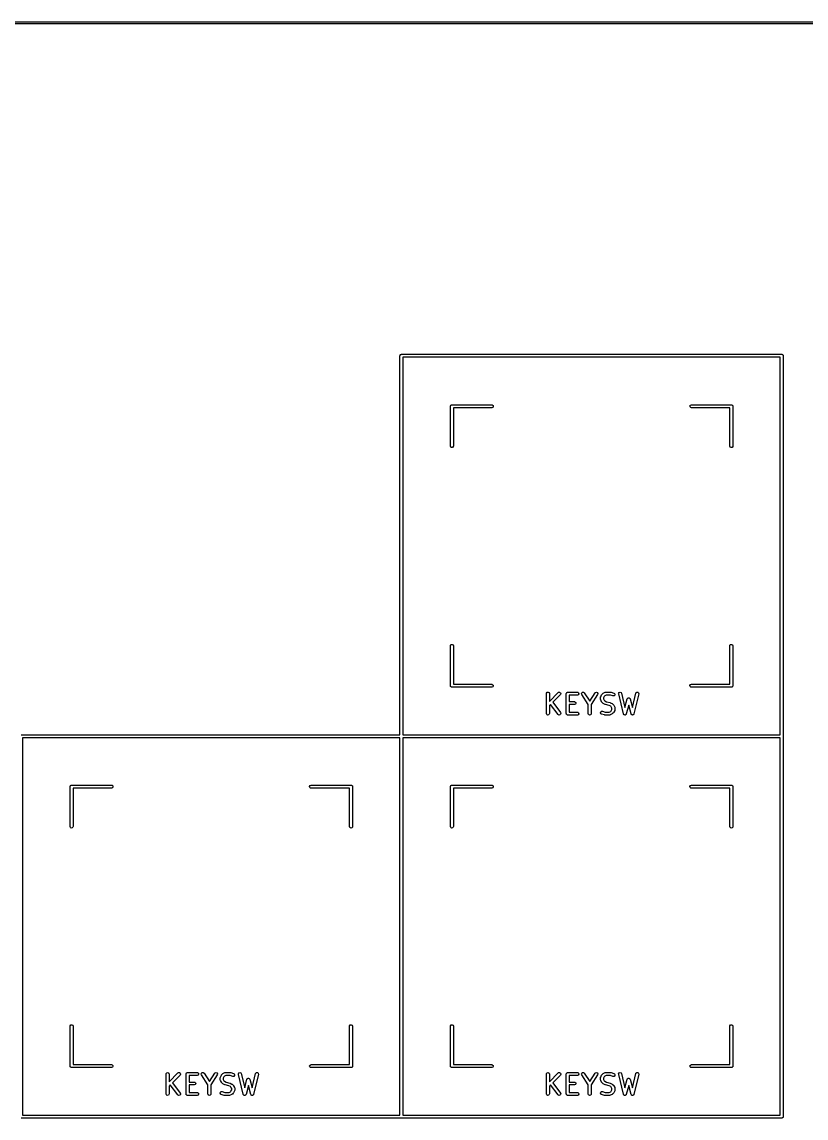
# Model space of a CAD drawing. Extents: x 382 to 810, y -162 to 0.
# Drawn here: x 410.4 to 449.7, y -54.8 to 0.1 of the extents above; entities that cross this region are included whole.
import ezdxf

# ---------------------------------------------------------------- set-up
doc = ezdxf.new("R2010")
doc.units = 0
doc.layers.add('BLACK', color=7, linetype='CONTINUOUS')

msp = doc.modelspace()

# ---------------------------------------------------------------- linework, layer by layer
at = {"layer": 'BLACK', "linetype": 'CONTINUOUS'}
for p, q in [((393.699, 0.1193), (480.02, 0.1193)), ((480.02, 0.0193), (393.699, 0.0193)), ((429.343, -16.5995), (429.345, -16.5898)), ((429.343, -35.5745), (429.343, -16.5995)), ((429.344, -16.5865), (429.346, -16.5836)), ((429.345, -16.5898), (429.344, -16.5865)), ((429.346, -16.5836), (429.347, -16.5738)), ((429.347, -16.5738), (429.36, -16.5589)), ((429.36, -16.5589), (429.37, -16.542)), ((429.37, -16.542), (429.376, -16.5397)), ((429.376, -16.5397), (429.38, -16.5345)), ((429.38, -16.5345), (429.4, -16.5312)), ((429.4, -16.5312), (429.418, -16.5245)), ((429.418, -16.5245), (448.468, -16.5245)), ((429.493, -16.6745), (429.493, -35.5745)), ((448.393, -16.6745), (429.493, -16.6745)), ((448.393, -35.5745), (448.393, -16.6745)), ((448.468, -16.5245), (448.478, -16.5262)), ((448.478, -16.5262), (448.481, -16.5256)), ((448.481, -16.5256), (448.484, -16.5273)), ((448.484, -16.5273), (448.494, -16.529)), ((448.494, -16.529), (448.509, -16.5415)), ((448.509, -16.5415), (448.525, -16.5513)), ((448.525, -16.5513), (448.528, -16.5576)), ((448.528, -16.5576), (448.533, -16.562)), ((448.533, -16.562), (448.536, -16.5812)), ((448.536, -16.5812), (448.543, -16.5995)), ((448.543, -16.5995), (448.543, -35.6495)), ((431.868, -19.1245), (431.87, -19.1148)), ((431.868, -21.1245), (431.868, -19.1245)), ((431.869, -19.1115), (431.871, -19.1086)), ((431.87, -19.1148), (431.869, -19.1115)), ((431.871, -19.1086), (431.872, -19.0988)), ((431.872, -19.0988), (431.885, -19.0839)), ((431.885, -19.0839), (431.895, -19.067)), ((431.895, -19.067), (431.901, -19.0647)), ((431.901, -19.0647), (431.905, -19.0595)), ((431.905, -19.0595), (431.925, -19.0562)), ((431.925, -19.0562), (431.943, -19.0495)), ((431.943, -19.0495), (433.943, -19.0495)), ((433.943, -19.1995), (432.018, -19.1995)), ((432.018, -19.1995), (432.018, -21.1245)), ((433.943, -19.0495), (433.969, -19.054)), ((433.991, -19.182), (433.943, -19.1995)), ((433.969, -19.054), (434.008, -19.087)), ((434.017, -19.1375), (433.991, -19.182)), ((434.008, -19.087), (434.017, -19.1375)), ((443.869, -19.1115), (443.895, -19.067)), ((443.878, -19.162), (443.869, -19.1115)), ((443.917, -19.195), (443.878, -19.162)), ((443.895, -19.067), (443.943, -19.0495)), ((443.943, -19.1995), (443.917, -19.195)), ((443.943, -19.0495), (445.943, -19.0495)), ((445.868, -19.1995), (443.943, -19.1995)), ((445.868, -21.1245), (445.868, -19.1995)), ((445.943, -19.0495), (445.953, -19.0512)), ((445.953, -19.0512), (445.956, -19.0506)), ((445.956, -19.0506), (445.959, -19.0523)), ((445.959, -19.0523), (445.969, -19.054)), ((445.969, -19.054), (445.984, -19.0665)), ((445.984, -19.0665), (446, -19.0763)), ((446, -19.0763), (446.003, -19.0826)), ((446.003, -19.0826), (446.008, -19.087)), ((446.008, -19.087), (446.011, -19.1062)), ((446.011, -19.1062), (446.018, -19.1245)), ((446.018, -19.1245), (446.018, -21.1245)), ((431.886, -21.1727), (431.868, -21.1245)), ((431.93, -21.1984), (431.886, -21.1727)), ((431.98, -21.1895), (431.93, -21.1984)), ((432.013, -21.1502), (431.98, -21.1895)), ((432.018, -21.1245), (432.013, -21.1502)), ((445.886, -21.1727), (445.868, -21.1245)), ((445.93, -21.1984), (445.886, -21.1727)), ((445.98, -21.1895), (445.93, -21.1984)), ((446.013, -21.1502), (445.98, -21.1895)), ((446.018, -21.1245), (446.013, -21.1502)), ((431.868, -31.1245), (431.872, -31.0988)), ((431.868, -33.1245), (431.868, -31.1245)), ((431.872, -31.0988), (431.905, -31.0595)), ((431.905, -31.0595), (431.956, -31.0506)), ((431.956, -31.0506), (432, -31.0763)), ((432, -31.0763), (432.018, -31.1245)), ((432.018, -31.1245), (432.018, -33.0495)), ((445.868, -31.1245), (445.872, -31.0988)), ((445.868, -33.0495), (445.868, -31.1245)), ((445.872, -31.0988), (445.905, -31.0595)), ((445.905, -31.0595), (445.956, -31.0506)), ((445.956, -31.0506), (446, -31.0763)), ((446, -31.0763), (446.018, -31.1245)), ((446.018, -31.1245), (446.018, -33.1245)), ((431.875, -33.1428), (431.868, -33.1245)), ((431.878, -33.162), (431.875, -33.1428)), ((431.883, -33.1663), (431.878, -33.162)), ((431.886, -33.1727), (431.883, -33.1663)), ((431.902, -33.1824), (431.886, -33.1727)), ((431.917, -33.195), (431.902, -33.1824)), ((431.927, -33.1967), (431.917, -33.195)), ((431.93, -33.1984), (431.927, -33.1967)), ((431.933, -33.1978), (431.93, -33.1984)), ((431.943, -33.1995), (431.933, -33.1978)), ((433.943, -33.1995), (431.943, -33.1995)), ((432.018, -33.0495), (433.943, -33.0495)), ((433.943, -33.0495), (433.969, -33.054)), ((433.991, -33.182), (433.943, -33.1995)), ((433.969, -33.054), (434.008, -33.087)), ((434.017, -33.1375), (433.991, -33.182)), ((434.008, -33.087), (434.017, -33.1375)), ((436.682, -33.4912), (436.715, -33.4519)), ((436.715, -33.4519), (436.766, -33.443)), ((436.766, -33.443), (436.81, -33.4686)), ((436.81, -33.4686), (436.827, -33.5168)), ((436.827, -33.9072), (437.271, -33.4638)), ((437.271, -33.4638), (437.292, -33.4488)), ((437.292, -33.4488), (437.343, -33.4444)), ((437.343, -33.4444), (437.385, -33.4738)), ((437.385, -33.4738), (437.399, -33.5234)), ((437.682, -33.4912), (437.695, -33.4762)), ((437.695, -33.4762), (437.704, -33.4594)), ((437.704, -33.4594), (437.711, -33.457)), ((437.711, -33.457), (437.715, -33.4519)), ((437.715, -33.4519), (437.734, -33.4485)), ((437.734, -33.4485), (437.752, -33.4418)), ((437.752, -33.4418), (438.229, -33.4418)), ((438.229, -33.4418), (438.254, -33.4463)), ((438.254, -33.4463), (438.294, -33.4793)), ((438.294, -33.4793), (438.303, -33.5298)), ((438.441, -33.533), (438.448, -33.4822)), ((438.448, -33.4822), (438.486, -33.4475)), ((438.486, -33.4475), (438.537, -33.4453)), ((438.537, -33.4453), (438.578, -33.4766)), ((438.578, -33.4766), (438.848, -33.9009)), ((438.848, -33.9009), (439.118, -33.4766)), ((439.118, -33.4766), (439.135, -33.4573)), ((439.135, -33.4573), (439.184, -33.4419)), ((439.184, -33.4419), (439.232, -33.4615)), ((439.232, -33.4615), (439.255, -33.507)), ((439.528, -33.4974), (439.624, -33.4497)), ((439.624, -33.4497), (439.649, -33.4423)), ((439.649, -33.4423), (439.653, -33.4433)), ((439.653, -33.4433), (439.657, -33.4418)), ((439.657, -33.4418), (439.895, -33.4418)), ((439.895, -33.4418), (439.917, -33.4457)), ((439.917, -33.4457), (439.919, -33.4457)), ((439.919, -33.4457), (440.062, -33.4933)), ((440.297, -33.5082), (440.32, -33.4623)), ((440.32, -33.4623), (440.367, -33.4419)), ((440.367, -33.4419), (440.416, -33.4566)), ((440.416, -33.4566), (440.444, -33.4994)), ((441.156, -33.4994), (441.166, -33.4755)), ((441.166, -33.4755), (441.207, -33.4449)), ((441.207, -33.4449), (441.258, -33.448)), ((441.258, -33.448), (441.296, -33.4832)), ((441.296, -33.4832), (441.302, -33.5342)), ((443.869, -33.1115), (443.895, -33.067)), ((443.878, -33.162), (443.869, -33.1115)), ((443.917, -33.195), (443.878, -33.162)), ((443.895, -33.067), (443.943, -33.0495)), ((443.943, -33.1995), (443.917, -33.195)), ((443.943, -33.0495), (445.868, -33.0495)), ((445.943, -33.1995), (443.943, -33.1995)), ((445.961, -33.1928), (445.943, -33.1995)), ((445.98, -33.1895), (445.961, -33.1928)), ((445.985, -33.1843), (445.98, -33.1895)), ((445.991, -33.182), (445.985, -33.1843)), ((446.001, -33.1651), (445.991, -33.182)), ((446.013, -33.1501), (446.001, -33.1651)), ((446.015, -33.1404), (446.013, -33.1501)), ((446.017, -33.1375), (446.015, -33.1404)), ((446.018, -33.1245), (446.016, -33.1342)), ((446.016, -33.1342), (446.017, -33.1375)), ((436.677, -33.5168), (436.682, -33.4912)), ((436.677, -34.5168), (436.677, -33.5168)), ((436.827, -33.5168), (436.827, -33.9072)), ((437.377, -33.5698), (436.994, -33.9524)), ((436.994, -33.9524), (437.384, -34.4718)), ((437.399, -33.5234), (437.377, -33.5698)), ((437.677, -33.5168), (437.679, -33.5071)), ((437.677, -34.5168), (437.677, -33.5168)), ((437.679, -33.5038), (437.68, -33.5009)), ((437.679, -33.5071), (437.679, -33.5038)), ((437.68, -33.5009), (437.682, -33.4912)), ((438.229, -33.5918), (437.827, -33.5918)), ((437.827, -33.5918), (437.827, -33.918)), ((437.827, -33.918), (438.086, -33.918)), ((438.086, -33.918), (438.111, -33.9225)), ((438.111, -33.9225), (438.151, -33.9555)), ((438.16, -34.006), (438.134, -34.0505)), ((438.151, -33.9555), (438.16, -34.006)), ((438.277, -33.5743), (438.229, -33.5918)), ((438.303, -33.5298), (438.277, -33.5743)), ((438.451, -33.5571), (438.441, -33.533)), ((438.773, -34.0625), (438.451, -33.5571)), ((439.244, -33.5571), (438.923, -34.0625)), ((439.255, -33.507), (439.244, -33.5571)), ((439.392, -33.7073), (439.396, -33.6816)), ((439.392, -33.8025), (439.392, -33.7073)), ((439.393, -33.8067), (439.392, -33.8025)), ((439.392, -33.8111), (439.393, -33.8067)), ((439.4, -33.8361), (439.392, -33.8111)), ((439.396, -33.6816), (439.399, -33.6782)), ((439.399, -33.6782), (439.4, -33.6738)), ((439.4, -33.6738), (439.447, -33.5785)), ((439.447, -33.9313), (439.4, -33.8361)), ((439.447, -33.5785), (439.461, -33.5605)), ((439.449, -33.9324), (439.447, -33.9313)), ((439.461, -33.9508), (439.449, -33.9324)), ((439.461, -33.559), (439.509, -33.5114)), ((439.461, -33.5605), (439.461, -33.559)), ((439.509, -33.9984), (439.461, -33.9508)), ((439.509, -33.5114), (439.527, -33.4985)), ((439.51, -33.9991), (439.509, -33.9984)), ((439.528, -34.0125), (439.51, -33.9991)), ((439.527, -33.4985), (439.528, -33.4974)), ((439.624, -34.0601), (439.528, -34.0125)), ((439.576, -33.6565), (439.542, -33.725)), ((439.542, -33.725), (439.542, -33.7848)), ((439.542, -33.7848), (439.576, -33.8533)), ((439.606, -33.6261), (439.576, -33.6565)), ((439.576, -33.8533), (439.606, -33.8837)), ((439.675, -33.5918), (439.606, -33.6261)), ((439.606, -33.8837), (439.683, -33.9222)), ((439.883, -33.5918), (439.675, -33.5918)), ((439.683, -33.9222), (439.866, -33.9679)), ((439.866, -33.9679), (439.878, -33.9731)), ((439.878, -33.9731), (439.881, -33.9735)), ((439.881, -33.9735), (439.977, -34.0212)), ((440.014, -33.6356), (439.883, -33.5918)), ((439.977, -34.0212), (439.995, -34.0345)), ((440.066, -33.6342), (440.014, -33.6356)), ((440.062, -33.4933), (440.085, -33.5057)), ((440.104, -33.6001), (440.066, -33.6342)), ((440.085, -33.5057), (440.112, -33.5494)), ((440.112, -33.5494), (440.104, -33.6001)), ((440.299, -33.5342), (440.297, -33.5082)), ((440.537, -34.5342), (440.299, -33.5342)), ((440.444, -33.4994), (440.614, -34.2103)), ((440.614, -34.2103), (440.728, -33.7832)), ((440.728, -33.7832), (440.739, -33.7596)), ((440.739, -33.7596), (440.744, -33.7556)), ((440.744, -33.7556), (440.747, -33.7494)), ((440.747, -33.7494), (440.765, -33.7413)), ((440.765, -33.7413), (440.781, -33.7301)), ((440.781, -33.7301), (440.787, -33.7307)), ((440.787, -33.7307), (440.794, -33.7278)), ((440.794, -33.7278), (440.812, -33.7328)), ((440.812, -33.7328), (440.832, -33.7345)), ((440.832, -33.7345), (440.837, -33.7394)), ((440.837, -33.7394), (440.843, -33.7411)), ((440.843, -33.7411), (440.854, -33.757)), ((440.854, -33.757), (440.868, -33.7708)), ((440.868, -33.7708), (440.869, -33.7776)), ((440.869, -33.7776), (440.873, -33.7832)), ((440.873, -33.7832), (440.986, -34.2103)), ((440.986, -34.2103), (441.156, -33.4994)), ((441.302, -33.5342), (441.064, -34.5342)), ((436.695, -34.565), (436.677, -34.5168)), ((436.739, -34.5907), (436.695, -34.565)), ((436.79, -34.5818), (436.739, -34.5907)), ((436.823, -34.5425), (436.79, -34.5818)), ((436.827, -34.5168), (436.823, -34.5425)), ((436.887, -34.0596), (436.827, -34.1193)), ((436.827, -34.1193), (436.827, -34.5168)), ((437.264, -34.5618), (436.887, -34.0596)), ((437.307, -34.5899), (437.264, -34.5618)), ((437.393, -34.5463), (437.358, -34.5837)), ((437.384, -34.4718), (437.396, -34.4951)), ((437.396, -34.4951), (437.393, -34.5463)), ((437.684, -34.5351), (437.677, -34.5168)), ((437.688, -34.5543), (437.684, -34.5351)), ((437.693, -34.5587), (437.688, -34.5543)), ((437.695, -34.565), (437.693, -34.5587)), ((437.712, -34.5748), (437.695, -34.565)), ((437.727, -34.5873), (437.712, -34.5748)), ((438.086, -34.068), (437.827, -34.068)), ((437.827, -34.068), (437.827, -34.4418)), ((437.827, -34.4418), (438.229, -34.4418)), ((438.134, -34.0505), (438.086, -34.068)), ((438.229, -34.4418), (438.254, -34.4463)), ((438.277, -34.5743), (438.229, -34.5918)), ((438.254, -34.4463), (438.294, -34.4793)), ((438.303, -34.5298), (438.277, -34.5743)), ((438.294, -34.4793), (438.303, -34.5298)), ((438.773, -34.5168), (438.773, -34.0625)), ((438.79, -34.565), (438.773, -34.5168)), ((438.835, -34.5907), (438.79, -34.565)), ((438.885, -34.5818), (438.835, -34.5907)), ((438.918, -34.5425), (438.885, -34.5818)), ((438.923, -34.5168), (438.918, -34.5425)), ((438.923, -34.0625), (438.923, -34.5168)), ((439.393, -34.4842), (439.401, -34.4335)), ((439.42, -34.5279), (439.393, -34.4842)), ((439.401, -34.4335), (439.439, -34.3994)), ((439.443, -34.5403), (439.42, -34.5279)), ((439.439, -34.3994), (439.49, -34.398)), ((439.586, -34.588), (439.443, -34.5403)), ((439.49, -34.398), (439.622, -34.4418)), ((439.622, -34.4418), (439.83, -34.4418)), ((439.627, -34.0605), (439.624, -34.0601)), ((439.639, -34.0658), (439.627, -34.0605)), ((439.822, -34.1114), (439.639, -34.0658)), ((439.899, -34.1499), (439.822, -34.1114)), ((439.83, -34.4418), (439.899, -34.4076)), ((439.977, -34.5363), (439.881, -34.5839)), ((439.929, -34.1803), (439.899, -34.1499)), ((439.899, -34.4076), (439.929, -34.3772)), ((439.963, -34.2488), (439.929, -34.1803)), ((439.929, -34.3772), (439.963, -34.3086)), ((439.963, -34.3086), (439.963, -34.2488)), ((439.978, -34.5351), (439.977, -34.5363)), ((439.996, -34.5222), (439.978, -34.5351)), ((439.995, -34.0345), (439.996, -34.0352)), ((439.996, -34.0352), (440.044, -34.0828)), ((440.044, -34.4746), (439.996, -34.5222)), ((440.044, -34.0828), (440.056, -34.1012)), ((440.058, -34.4551), (440.044, -34.4731)), ((440.044, -34.4731), (440.044, -34.4746)), ((440.056, -34.1012), (440.058, -34.1023)), ((440.058, -34.1023), (440.105, -34.1976)), ((440.105, -34.3599), (440.058, -34.4551)), ((440.105, -34.1976), (440.113, -34.2225)), ((440.106, -34.3554), (440.105, -34.3599)), ((440.109, -34.352), (440.106, -34.3554)), ((440.113, -34.3263), (440.109, -34.352)), ((440.113, -34.2225), (440.112, -34.2269)), ((440.112, -34.2269), (440.113, -34.2311)), ((440.113, -34.2311), (440.113, -34.3263)), ((440.541, -34.5408), (440.537, -34.5342)), ((440.542, -34.5486), (440.541, -34.5408)), ((440.555, -34.5616), (440.542, -34.5486)), ((440.565, -34.577), (440.555, -34.5616)), ((440.572, -34.5793), (440.565, -34.577)), ((440.578, -34.5848), (440.572, -34.5793)), ((440.644, -34.5786), (440.629, -34.5892)), ((440.661, -34.5713), (440.644, -34.5786)), ((440.665, -34.5643), (440.661, -34.5713)), ((440.671, -34.5598), (440.665, -34.5643)), ((440.682, -34.5361), (440.671, -34.5598)), ((440.8, -34.0936), (440.682, -34.5361)), ((440.918, -34.5361), (440.8, -34.0936)), ((440.923, -34.5426), (440.918, -34.5361)), ((440.924, -34.5504), (440.923, -34.5426)), ((440.937, -34.5631), (440.924, -34.5504)), ((440.947, -34.5782), (440.937, -34.5631)), ((440.955, -34.5802), (440.947, -34.5782)), ((440.961, -34.5857), (440.955, -34.5802)), ((441.027, -34.5777), (441.012, -34.5887)), ((441.044, -34.5699), (441.027, -34.5777)), ((441.047, -34.5628), (441.044, -34.5699)), ((441.053, -34.5581), (441.047, -34.5628)), ((441.064, -34.5342), (441.053, -34.5581)), ((437.358, -34.5837), (437.307, -34.5899)), ((437.737, -34.589), (437.727, -34.5873)), ((437.739, -34.5907), (437.737, -34.589)), ((437.743, -34.5901), (437.739, -34.5907)), ((437.752, -34.5918), (437.743, -34.5901)), ((438.229, -34.5918), (437.752, -34.5918)), ((439.588, -34.5879), (439.586, -34.588)), ((439.61, -34.5918), (439.588, -34.5879)), ((439.848, -34.5918), (439.61, -34.5918)), ((439.852, -34.5903), (439.848, -34.5918)), ((439.856, -34.5913), (439.852, -34.5903)), ((439.881, -34.5839), (439.856, -34.5913)), ((440.596, -34.5864), (440.578, -34.5848)), ((440.614, -34.5917), (440.596, -34.5864)), ((440.621, -34.5886), (440.614, -34.5917)), ((440.629, -34.5892), (440.621, -34.5886)), ((440.979, -34.5867), (440.961, -34.5857)), ((440.997, -34.5915), (440.979, -34.5867)), ((441.004, -34.5882), (440.997, -34.5915)), ((441.012, -34.5887), (441.004, -34.5882)), ((410.368, -35.5745), (429.343, -35.5745)), ((429.493, -35.5745), (448.393, -35.5745)), ((448.543, -35.6495), (448.543, -35.6495)), ((448.543, -35.6495), (448.543, -35.6495)), ((448.543, -35.6495), (448.543, -54.6995)), ((410.443, -35.7245), (410.443, -54.6245)), ((429.343, -35.7245), (410.443, -35.7245)), ((429.343, -54.6245), (429.343, -35.7245)), ((429.493, -35.7245), (429.493, -54.6245)), ((448.393, -35.7245), (429.493, -35.7245)), ((448.393, -54.6245), (448.393, -35.7245)), ((412.818, -38.1745), (412.82, -38.1648)), ((412.818, -40.1745), (412.818, -38.1745)), ((412.819, -38.1615), (412.821, -38.1586)), ((412.82, -38.1648), (412.819, -38.1615)), ((412.821, -38.1586), (412.822, -38.1489)), ((412.822, -38.1489), (412.835, -38.1339)), ((412.835, -38.1339), (412.845, -38.1171)), ((412.845, -38.1171), (412.851, -38.1147)), ((412.851, -38.1147), (412.855, -38.1096)), ((412.855, -38.1096), (412.875, -38.1062)), ((412.875, -38.1062), (412.893, -38.0995)), ((412.893, -38.0995), (414.893, -38.0995)), ((414.893, -38.2495), (412.968, -38.2495)), ((412.968, -38.2495), (412.968, -40.1745)), ((414.893, -38.0995), (414.919, -38.104)), ((414.941, -38.232), (414.893, -38.2495)), ((414.919, -38.104), (414.958, -38.137)), ((414.967, -38.1875), (414.941, -38.232)), ((414.958, -38.137), (414.967, -38.1875)), ((424.819, -38.1615), (424.845, -38.1171)), ((424.828, -38.212), (424.819, -38.1615)), ((424.867, -38.245), (424.828, -38.212)), ((424.845, -38.1171), (424.893, -38.0995)), ((424.893, -38.2495), (424.867, -38.245)), ((424.893, -38.0995), (426.893, -38.0995)), ((426.818, -38.2495), (424.893, -38.2495)), ((426.818, -40.1745), (426.818, -38.2495)), ((426.893, -38.0995), (426.903, -38.1012)), ((426.903, -38.1012), (426.906, -38.1006)), ((426.906, -38.1006), (426.909, -38.1023)), ((426.909, -38.1023), (426.919, -38.104)), ((426.919, -38.104), (426.933, -38.1166)), ((426.933, -38.1166), (426.95, -38.1263)), ((426.95, -38.1263), (426.953, -38.1327)), ((426.953, -38.1327), (426.958, -38.137)), ((426.958, -38.137), (426.961, -38.1562)), ((426.961, -38.1562), (426.968, -38.1745)), ((426.968, -38.1745), (426.968, -40.1745)), ((431.868, -38.1745), (431.87, -38.1648)), ((431.868, -40.1745), (431.868, -38.1745)), ((431.869, -38.1615), (431.871, -38.1586)), ((431.87, -38.1648), (431.869, -38.1615)), ((431.871, -38.1586), (431.872, -38.1489)), ((431.872, -38.1489), (431.885, -38.1339)), ((431.885, -38.1339), (431.895, -38.1171)), ((431.895, -38.1171), (431.901, -38.1147)), ((431.901, -38.1147), (431.905, -38.1096)), ((431.905, -38.1096), (431.925, -38.1062)), ((431.925, -38.1062), (431.943, -38.0995)), ((431.943, -38.0995), (433.943, -38.0995)), ((433.943, -38.2495), (432.018, -38.2495)), ((432.018, -38.2495), (432.018, -40.1745)), ((433.943, -38.0995), (433.969, -38.104)), ((433.991, -38.232), (433.943, -38.2495)), ((433.969, -38.104), (434.008, -38.137)), ((434.017, -38.1875), (433.991, -38.232)), ((434.008, -38.137), (434.017, -38.1875)), ((443.869, -38.1615), (443.895, -38.1171)), ((443.878, -38.212), (443.869, -38.1615)), ((443.917, -38.245), (443.878, -38.212)), ((443.895, -38.1171), (443.943, -38.0995)), ((443.943, -38.2495), (443.917, -38.245)), ((443.943, -38.0995), (445.943, -38.0995)), ((445.868, -38.2495), (443.943, -38.2495)), ((445.868, -40.1745), (445.868, -38.2495)), ((445.943, -38.0995), (445.953, -38.1012)), ((445.953, -38.1012), (445.956, -38.1006)), ((445.956, -38.1006), (445.959, -38.1023)), ((445.959, -38.1023), (445.969, -38.104)), ((445.969, -38.104), (445.984, -38.1166)), ((445.984, -38.1166), (446, -38.1263)), ((446, -38.1263), (446.003, -38.1327)), ((446.003, -38.1327), (446.008, -38.137)), ((446.008, -38.137), (446.011, -38.1562)), ((446.011, -38.1562), (446.018, -38.1745)), ((446.018, -38.1745), (446.018, -40.1745)), ((412.835, -40.2227), (412.818, -40.1745)), ((412.88, -40.2484), (412.835, -40.2227)), ((412.93, -40.2395), (412.88, -40.2484)), ((412.963, -40.2002), (412.93, -40.2395)), ((412.968, -40.1745), (412.963, -40.2002)), ((426.835, -40.2227), (426.818, -40.1745)), ((426.88, -40.2484), (426.835, -40.2227)), ((426.93, -40.2395), (426.88, -40.2484)), ((426.963, -40.2002), (426.93, -40.2395)), ((426.968, -40.1745), (426.963, -40.2002)), ((431.886, -40.2227), (431.868, -40.1745)), ((431.93, -40.2484), (431.886, -40.2227)), ((431.98, -40.2395), (431.93, -40.2484)), ((432.013, -40.2002), (431.98, -40.2395)), ((432.018, -40.1745), (432.013, -40.2002)), ((445.886, -40.2227), (445.868, -40.1745)), ((445.93, -40.2484), (445.886, -40.2227)), ((445.98, -40.2395), (445.93, -40.2484)), ((446.013, -40.2002), (445.98, -40.2395)), ((446.018, -40.1745), (446.013, -40.2002)), ((412.818, -50.1745), (412.822, -50.1489)), ((412.818, -52.1745), (412.818, -50.1745)), ((412.822, -50.1489), (412.855, -50.1096)), ((412.855, -50.1096), (412.906, -50.1006)), ((412.906, -50.1006), (412.95, -50.1263)), ((412.95, -50.1263), (412.968, -50.1745)), ((412.968, -50.1745), (412.968, -52.0995)), ((426.818, -50.1745), (426.822, -50.1489)), ((426.818, -52.0995), (426.818, -50.1745)), ((426.822, -50.1489), (426.855, -50.1096)), ((426.855, -50.1096), (426.906, -50.1006)), ((426.906, -50.1006), (426.95, -50.1263)), ((426.95, -50.1263), (426.968, -50.1745)), ((426.968, -50.1745), (426.968, -52.1745)), ((431.868, -50.1745), (431.872, -50.1489)), ((431.868, -52.1745), (431.868, -50.1745)), ((431.872, -50.1489), (431.905, -50.1096)), ((431.905, -50.1096), (431.956, -50.1006)), ((431.956, -50.1006), (432, -50.1263)), ((432, -50.1263), (432.018, -50.1745)), ((432.018, -50.1745), (432.018, -52.0995)), ((445.868, -50.1745), (445.872, -50.1489)), ((445.868, -52.0995), (445.868, -50.1745)), ((445.872, -50.1489), (445.905, -50.1096)), ((445.905, -50.1096), (445.956, -50.1006)), ((445.956, -50.1006), (446, -50.1263)), ((446, -50.1263), (446.018, -50.1745)), ((446.018, -50.1745), (446.018, -52.1745)), ((412.968, -52.0995), (414.893, -52.0995)), ((414.893, -52.0995), (414.919, -52.104)), ((414.919, -52.104), (414.958, -52.137)), ((414.958, -52.137), (414.967, -52.1875)), ((424.819, -52.1615), (424.845, -52.1171)), ((424.845, -52.1171), (424.893, -52.0995)), ((424.893, -52.0995), (426.818, -52.0995)), ((432.018, -52.0995), (433.943, -52.0995)), ((433.943, -52.0995), (433.969, -52.104)), ((433.969, -52.104), (434.008, -52.137)), ((434.008, -52.137), (434.017, -52.1875)), ((443.869, -52.1615), (443.895, -52.1171)), ((443.895, -52.1171), (443.943, -52.0995)), ((443.943, -52.0995), (445.868, -52.0995)), ((412.825, -52.1928), (412.818, -52.1745)), ((412.828, -52.212), (412.825, -52.1928)), ((412.833, -52.2164), (412.828, -52.212)), ((412.835, -52.2227), (412.833, -52.2164)), ((412.852, -52.2325), (412.835, -52.2227)), ((412.867, -52.245), (412.852, -52.2325)), ((412.877, -52.2467), (412.867, -52.245)), ((412.88, -52.2484), (412.877, -52.2467)), ((412.883, -52.2478), (412.88, -52.2484)), ((412.893, -52.2495), (412.883, -52.2478)), ((414.893, -52.2495), (412.893, -52.2495)), ((414.941, -52.232), (414.893, -52.2495)), ((414.967, -52.1875), (414.941, -52.232)), ((417.627, -52.5668), (417.632, -52.5412)), ((417.627, -53.5668), (417.627, -52.5668)), ((417.632, -52.5412), (417.665, -52.5019)), ((417.665, -52.5019), (417.715, -52.493)), ((417.715, -52.493), (417.76, -52.5186)), ((417.76, -52.5186), (417.777, -52.5668)), ((417.777, -52.9572), (418.221, -52.5138)), ((417.777, -52.5668), (417.777, -52.9572)), ((418.327, -52.6199), (417.944, -53.0024)), ((418.221, -52.5138), (418.242, -52.4989)), ((418.242, -52.4989), (418.293, -52.4944)), ((418.293, -52.4944), (418.335, -52.5238)), ((418.349, -52.5734), (418.327, -52.6199)), ((418.335, -52.5238), (418.349, -52.5734)), ((418.627, -52.5668), (418.629, -52.5571)), ((418.627, -53.5668), (418.627, -52.5668)), ((418.629, -52.5538), (418.63, -52.5509)), ((418.629, -52.5571), (418.629, -52.5538)), ((418.63, -52.5509), (418.632, -52.5412)), ((418.632, -52.5412), (418.644, -52.5262)), ((418.644, -52.5262), (418.654, -52.5094)), ((418.654, -52.5094), (418.661, -52.5071)), ((418.661, -52.5071), (418.665, -52.5019)), ((418.665, -52.5019), (418.684, -52.4985)), ((418.684, -52.4985), (418.702, -52.4918)), ((418.702, -52.4918), (419.179, -52.4918)), ((419.179, -52.6418), (418.777, -52.6418)), ((418.777, -52.6418), (418.777, -52.968)), ((419.179, -52.4918), (419.204, -52.4963)), ((419.227, -52.6243), (419.179, -52.6418)), ((419.204, -52.4963), (419.244, -52.5293)), ((419.252, -52.5798), (419.227, -52.6243)), ((419.244, -52.5293), (419.252, -52.5798)), ((419.391, -52.583), (419.398, -52.5322)), ((419.401, -52.6071), (419.391, -52.583)), ((419.398, -52.5322), (419.436, -52.4975)), ((419.723, -53.1125), (419.401, -52.6071)), ((419.436, -52.4975), (419.487, -52.4953)), ((419.487, -52.4953), (419.528, -52.5266)), ((419.528, -52.5266), (419.798, -52.9509)), ((419.798, -52.9509), (420.068, -52.5266)), ((420.194, -52.6071), (419.873, -53.1125)), ((420.068, -52.5266), (420.085, -52.5073)), ((420.085, -52.5073), (420.134, -52.4919)), ((420.134, -52.4919), (420.182, -52.5115)), ((420.182, -52.5115), (420.205, -52.557)), ((420.205, -52.557), (420.194, -52.6071)), ((420.35, -52.7238), (420.397, -52.6285)), ((420.397, -52.6285), (420.411, -52.6105)), ((420.411, -52.609), (420.459, -52.5614)), ((420.411, -52.6105), (420.411, -52.609)), ((420.459, -52.5614), (420.477, -52.5486)), ((420.477, -52.5486), (420.478, -52.5474)), ((420.478, -52.5474), (420.574, -52.4997)), ((420.556, -52.6761), (420.526, -52.7065)), ((420.625, -52.6418), (420.556, -52.6761)), ((420.574, -52.4997), (420.599, -52.4923)), ((420.599, -52.4923), (420.603, -52.4934)), ((420.603, -52.4934), (420.607, -52.4918)), ((420.607, -52.4918), (420.845, -52.4918)), ((420.833, -52.6418), (420.625, -52.6418)), ((420.964, -52.6856), (420.833, -52.6418)), ((420.845, -52.4918), (420.867, -52.4957)), ((420.867, -52.4957), (420.869, -52.4957)), ((420.869, -52.4957), (421.012, -52.5433)), ((421.016, -52.6842), (420.964, -52.6856)), ((421.012, -52.5433), (421.035, -52.5557)), ((421.054, -52.6502), (421.016, -52.6842)), ((421.035, -52.5557), (421.062, -52.5994)), ((421.062, -52.5994), (421.054, -52.6502)), ((421.247, -52.5582), (421.27, -52.5123)), ((421.249, -52.5842), (421.247, -52.5582)), ((421.487, -53.5842), (421.249, -52.5842)), ((421.27, -52.5123), (421.317, -52.492)), ((421.317, -52.492), (421.366, -52.5066)), ((421.366, -52.5066), (421.394, -52.5495)), ((421.394, -52.5495), (421.564, -53.2603)), ((421.936, -53.2603), (422.106, -52.5495)), ((422.252, -52.5842), (422.013, -53.5842)), ((422.106, -52.5495), (422.116, -52.5255)), ((422.116, -52.5255), (422.157, -52.495)), ((422.157, -52.495), (422.208, -52.498)), ((422.208, -52.498), (422.246, -52.5332)), ((422.246, -52.5332), (422.252, -52.5842)), ((424.828, -52.212), (424.819, -52.1615)), ((424.867, -52.245), (424.828, -52.212)), ((424.893, -52.2495), (424.867, -52.245)), ((426.893, -52.2495), (424.893, -52.2495)), ((426.911, -52.2428), (426.893, -52.2495)), ((426.93, -52.2395), (426.911, -52.2428)), ((426.935, -52.2343), (426.93, -52.2395)), ((426.941, -52.232), (426.935, -52.2343)), ((426.951, -52.2151), (426.941, -52.232)), ((426.963, -52.2002), (426.951, -52.2151)), ((426.965, -52.1904), (426.963, -52.2002)), ((426.967, -52.1875), (426.965, -52.1904)), ((426.968, -52.1745), (426.966, -52.1842)), ((426.966, -52.1842), (426.967, -52.1875)), ((431.875, -52.1928), (431.868, -52.1745)), ((431.878, -52.212), (431.875, -52.1928)), ((431.883, -52.2164), (431.878, -52.212)), ((431.886, -52.2227), (431.883, -52.2164)), ((431.902, -52.2325), (431.886, -52.2227)), ((431.917, -52.245), (431.902, -52.2325)), ((431.927, -52.2467), (431.917, -52.245)), ((431.93, -52.2484), (431.927, -52.2467)), ((431.933, -52.2478), (431.93, -52.2484)), ((431.943, -52.2495), (431.933, -52.2478)), ((433.943, -52.2495), (431.943, -52.2495)), ((433.991, -52.232), (433.943, -52.2495)), ((434.017, -52.1875), (433.991, -52.232)), ((436.677, -52.5668), (436.682, -52.5412)), ((436.677, -53.5668), (436.677, -52.5668)), ((436.682, -52.5412), (436.715, -52.5019)), ((436.715, -52.5019), (436.766, -52.493)), ((436.766, -52.493), (436.81, -52.5186)), ((436.81, -52.5186), (436.827, -52.5668)), ((436.827, -52.9572), (437.271, -52.5138)), ((436.827, -52.5668), (436.827, -52.9572)), ((437.377, -52.6199), (436.994, -53.0024)), ((437.271, -52.5138), (437.292, -52.4989)), ((437.292, -52.4989), (437.343, -52.4944)), ((437.343, -52.4944), (437.385, -52.5238)), ((437.399, -52.5734), (437.377, -52.6199)), ((437.385, -52.5238), (437.399, -52.5734)), ((437.677, -52.5668), (437.679, -52.5571)), ((437.677, -53.5668), (437.677, -52.5668)), ((437.679, -52.5538), (437.68, -52.5509)), ((437.679, -52.5571), (437.679, -52.5538)), ((437.68, -52.5509), (437.682, -52.5412)), ((437.682, -52.5412), (437.695, -52.5262)), ((437.695, -52.5262), (437.704, -52.5094)), ((437.704, -52.5094), (437.711, -52.5071)), ((437.711, -52.5071), (437.715, -52.5019)), ((437.715, -52.5019), (437.734, -52.4985)), ((437.734, -52.4985), (437.752, -52.4918)), ((437.752, -52.4918), (438.229, -52.4918)), ((438.229, -52.6418), (437.827, -52.6418)), ((437.827, -52.6418), (437.827, -52.968)), ((438.229, -52.4918), (438.254, -52.4963)), ((438.277, -52.6243), (438.229, -52.6418)), ((438.254, -52.4963), (438.294, -52.5293)), ((438.303, -52.5798), (438.277, -52.6243)), ((438.294, -52.5293), (438.303, -52.5798)), ((438.441, -52.583), (438.448, -52.5322)), ((438.451, -52.6071), (438.441, -52.583)), ((438.448, -52.5322), (438.486, -52.4975)), ((438.773, -53.1125), (438.451, -52.6071)), ((438.486, -52.4975), (438.537, -52.4953)), ((438.537, -52.4953), (438.578, -52.5266)), ((438.578, -52.5266), (438.848, -52.9509)), ((438.848, -52.9509), (439.118, -52.5266)), ((439.244, -52.6071), (438.923, -53.1125)), ((439.118, -52.5266), (439.135, -52.5073)), ((439.135, -52.5073), (439.184, -52.4919)), ((439.184, -52.4919), (439.232, -52.5115)), ((439.232, -52.5115), (439.255, -52.557)), ((439.255, -52.557), (439.244, -52.6071)), ((439.4, -52.7238), (439.447, -52.6285)), ((439.447, -52.6285), (439.461, -52.6105)), ((439.461, -52.609), (439.509, -52.5614)), ((439.461, -52.6105), (439.461, -52.609)), ((439.509, -52.5614), (439.527, -52.5486)), ((439.527, -52.5486), (439.528, -52.5474)), ((439.528, -52.5474), (439.624, -52.4997)), ((439.606, -52.6761), (439.576, -52.7065)), ((439.675, -52.6418), (439.606, -52.6761)), ((439.624, -52.4997), (439.649, -52.4923)), ((439.649, -52.4923), (439.653, -52.4934)), ((439.653, -52.4934), (439.657, -52.4918)), ((439.657, -52.4918), (439.895, -52.4918)), ((439.883, -52.6418), (439.675, -52.6418)), ((440.014, -52.6856), (439.883, -52.6418)), ((439.895, -52.4918), (439.917, -52.4957)), ((439.917, -52.4957), (439.919, -52.4957)), ((439.919, -52.4957), (440.062, -52.5433)), ((440.066, -52.6842), (440.014, -52.6856)), ((440.062, -52.5433), (440.085, -52.5557)), ((440.104, -52.6502), (440.066, -52.6842)), ((440.085, -52.5557), (440.112, -52.5994)), ((440.112, -52.5994), (440.104, -52.6502)), ((440.297, -52.5582), (440.32, -52.5123)), ((440.299, -52.5842), (440.297, -52.5582)), ((440.537, -53.5842), (440.299, -52.5842)), ((440.32, -52.5123), (440.367, -52.492)), ((440.367, -52.492), (440.416, -52.5066)), ((440.416, -52.5066), (440.444, -52.5495)), ((440.444, -52.5495), (440.614, -53.2603)), ((440.986, -53.2603), (441.156, -52.5495)), ((441.302, -52.5842), (441.064, -53.5842)), ((441.156, -52.5495), (441.166, -52.5255)), ((441.166, -52.5255), (441.207, -52.495)), ((441.207, -52.495), (441.258, -52.498)), ((441.258, -52.498), (441.296, -52.5332)), ((441.296, -52.5332), (441.302, -52.5842)), ((443.878, -52.212), (443.869, -52.1615)), ((443.917, -52.245), (443.878, -52.212)), ((443.943, -52.2495), (443.917, -52.245)), ((445.943, -52.2495), (443.943, -52.2495)), ((445.961, -52.2428), (445.943, -52.2495)), ((445.98, -52.2395), (445.961, -52.2428)), ((445.985, -52.2343), (445.98, -52.2395)), ((445.991, -52.232), (445.985, -52.2343)), ((446.001, -52.2151), (445.991, -52.232)), ((446.013, -52.2002), (446.001, -52.2151)), ((446.015, -52.1904), (446.013, -52.2002)), ((446.017, -52.1875), (446.015, -52.1904)), ((446.018, -52.1745), (446.016, -52.1842)), ((446.016, -52.1842), (446.017, -52.1875)), ((417.837, -53.1096), (417.777, -53.1693)), ((417.777, -53.1693), (417.777, -53.5668)), ((418.214, -53.6118), (417.837, -53.1096)), ((417.944, -53.0024), (418.334, -53.5218)), ((418.777, -52.968), (419.036, -52.968)), ((419.036, -53.118), (418.777, -53.118)), ((418.777, -53.118), (418.777, -53.4918)), ((419.036, -52.968), (419.061, -52.9725)), ((419.084, -53.1005), (419.036, -53.118)), ((419.061, -52.9725), (419.101, -53.0055)), ((419.11, -53.056), (419.084, -53.1005)), ((419.101, -53.0055), (419.11, -53.056)), ((419.723, -53.5668), (419.723, -53.1125)), ((419.873, -53.1125), (419.873, -53.5668)), ((420.342, -52.7573), (420.346, -52.7316)), ((420.342, -52.8525), (420.342, -52.7573)), ((420.343, -52.8568), (420.342, -52.8525)), ((420.342, -52.8611), (420.343, -52.8568)), ((420.35, -52.8861), (420.342, -52.8611)), ((420.346, -52.7316), (420.349, -52.7282)), ((420.349, -52.7282), (420.35, -52.7238)), ((420.397, -52.9813), (420.35, -52.8861)), ((420.398, -52.9824), (420.397, -52.9813)), ((420.411, -53.0008), (420.398, -52.9824)), ((420.459, -53.0484), (420.411, -53.0008)), ((420.46, -53.0491), (420.459, -53.0484)), ((420.478, -53.0625), (420.46, -53.0491)), ((420.574, -53.1101), (420.478, -53.0625)), ((420.526, -52.7065), (420.492, -52.775)), ((420.492, -52.775), (420.492, -52.8348)), ((420.492, -52.8348), (420.526, -52.9033)), ((420.526, -52.9033), (420.556, -52.9338)), ((420.556, -52.9338), (420.633, -52.9722)), ((420.577, -53.1105), (420.574, -53.1101)), ((420.589, -53.1158), (420.577, -53.1105)), ((420.772, -53.1614), (420.589, -53.1158)), ((420.633, -52.9722), (420.816, -53.0179)), ((420.848, -53.1999), (420.772, -53.1614)), ((420.816, -53.0179), (420.828, -53.0231)), ((420.828, -53.0231), (420.831, -53.0236)), ((420.831, -53.0236), (420.926, -53.0712)), ((420.879, -53.2303), (420.848, -53.1999)), ((420.913, -53.2988), (420.879, -53.2303)), ((420.926, -53.0712), (420.944, -53.0845)), ((420.944, -53.0845), (420.946, -53.0852)), ((420.946, -53.0852), (420.994, -53.1328)), ((420.994, -53.1328), (421.006, -53.1512)), ((421.006, -53.1512), (421.008, -53.1523)), ((421.008, -53.1523), (421.055, -53.2476)), ((421.564, -53.2603), (421.678, -52.8332)), ((421.75, -53.1436), (421.632, -53.5861)), ((421.678, -52.8332), (421.689, -52.8096)), ((421.689, -52.8096), (421.694, -52.8057)), ((421.694, -52.8057), (421.697, -52.7994)), ((421.697, -52.7994), (421.715, -52.7913)), ((421.715, -52.7913), (421.731, -52.7801)), ((421.731, -52.7801), (421.737, -52.7807)), ((421.737, -52.7807), (421.744, -52.7778)), ((421.744, -52.7778), (421.762, -52.7829)), ((421.868, -53.5861), (421.75, -53.1436)), ((421.762, -52.7829), (421.782, -52.7845)), ((421.782, -52.7845), (421.787, -52.7894)), ((421.787, -52.7894), (421.793, -52.7912)), ((421.793, -52.7912), (421.804, -52.8071)), ((421.804, -52.8071), (421.818, -52.8208)), ((421.818, -52.8208), (421.819, -52.8276)), ((421.819, -52.8276), (421.823, -52.8332)), ((421.823, -52.8332), (421.936, -53.2603)), ((436.887, -53.1096), (436.827, -53.1693)), ((436.827, -53.1693), (436.827, -53.5668)), ((437.264, -53.6118), (436.887, -53.1096)), ((436.994, -53.0024), (437.384, -53.5218)), ((437.827, -52.968), (438.086, -52.968)), ((438.086, -53.118), (437.827, -53.118)), ((437.827, -53.118), (437.827, -53.4918)), ((438.086, -52.968), (438.111, -52.9725)), ((438.134, -53.1005), (438.086, -53.118)), ((438.111, -52.9725), (438.151, -53.0055)), ((438.16, -53.056), (438.134, -53.1005)), ((438.151, -53.0055), (438.16, -53.056)), ((438.773, -53.5668), (438.773, -53.1125)), ((438.923, -53.1125), (438.923, -53.5668)), ((439.392, -52.7573), (439.396, -52.7316)), ((439.392, -52.8525), (439.392, -52.7573)), ((439.393, -52.8568), (439.392, -52.8525)), ((439.392, -52.8611), (439.393, -52.8568)), ((439.4, -52.8861), (439.392, -52.8611)), ((439.396, -52.7316), (439.399, -52.7282)), ((439.399, -52.7282), (439.4, -52.7238)), ((439.447, -52.9813), (439.4, -52.8861)), ((439.449, -52.9824), (439.447, -52.9813)), ((439.461, -53.0008), (439.449, -52.9824)), ((439.509, -53.0484), (439.461, -53.0008)), ((439.51, -53.0491), (439.509, -53.0484)), ((439.528, -53.0625), (439.51, -53.0491)), ((439.624, -53.1101), (439.528, -53.0625)), ((439.576, -52.7065), (439.542, -52.775)), ((439.542, -52.775), (439.542, -52.8348)), ((439.542, -52.8348), (439.576, -52.9033)), ((439.576, -52.9033), (439.606, -52.9338)), ((439.606, -52.9338), (439.683, -52.9722)), ((439.627, -53.1105), (439.624, -53.1101)), ((439.639, -53.1158), (439.627, -53.1105)), ((439.822, -53.1614), (439.639, -53.1158)), ((439.683, -52.9722), (439.866, -53.0179)), ((439.899, -53.1999), (439.822, -53.1614)), ((439.866, -53.0179), (439.878, -53.0231)), ((439.878, -53.0231), (439.881, -53.0236)), ((439.881, -53.0236), (439.977, -53.0712)), ((439.929, -53.2303), (439.899, -53.1999)), ((439.963, -53.2988), (439.929, -53.2303)), ((439.977, -53.0712), (439.995, -53.0845)), ((439.995, -53.0845), (439.996, -53.0852)), ((439.996, -53.0852), (440.044, -53.1328)), ((440.044, -53.1328), (440.056, -53.1512)), ((440.056, -53.1512), (440.058, -53.1523)), ((440.058, -53.1523), (440.105, -53.2476)), ((440.614, -53.2603), (440.728, -52.8332)), ((440.8, -53.1436), (440.682, -53.5861)), ((440.728, -52.8332), (440.739, -52.8096)), ((440.739, -52.8096), (440.744, -52.8057)), ((440.744, -52.8057), (440.747, -52.7994)), ((440.747, -52.7994), (440.765, -52.7913)), ((440.765, -52.7913), (440.781, -52.7801)), ((440.781, -52.7801), (440.787, -52.7807)), ((440.787, -52.7807), (440.794, -52.7778)), ((440.794, -52.7778), (440.812, -52.7829)), ((440.918, -53.5861), (440.8, -53.1436)), ((440.812, -52.7829), (440.832, -52.7845)), ((440.832, -52.7845), (440.837, -52.7894)), ((440.837, -52.7894), (440.843, -52.7912)), ((440.843, -52.7912), (440.854, -52.8071)), ((440.854, -52.8071), (440.868, -52.8208)), ((440.868, -52.8208), (440.869, -52.8276)), ((440.869, -52.8276), (440.873, -52.8332)), ((440.873, -52.8332), (440.986, -53.2603)), ((417.645, -53.615), (417.627, -53.5668)), ((417.689, -53.6407), (417.645, -53.615)), ((417.74, -53.6318), (417.689, -53.6407)), ((417.773, -53.5925), (417.74, -53.6318)), ((417.777, -53.5668), (417.773, -53.5925)), ((418.257, -53.6399), (418.214, -53.6118)), ((418.308, -53.6337), (418.257, -53.6399)), ((418.343, -53.5963), (418.308, -53.6337)), ((418.334, -53.5218), (418.346, -53.5451)), ((418.346, -53.5451), (418.343, -53.5963)), ((418.634, -53.5851), (418.627, -53.5668)), ((418.637, -53.6043), (418.634, -53.5851)), ((418.643, -53.6087), (418.637, -53.6043)), ((418.645, -53.615), (418.643, -53.6087)), ((418.662, -53.6248), (418.645, -53.615)), ((418.677, -53.6373), (418.662, -53.6248)), ((418.687, -53.639), (418.677, -53.6373)), ((418.689, -53.6407), (418.687, -53.639)), ((418.693, -53.6401), (418.689, -53.6407)), ((418.702, -53.6418), (418.693, -53.6401)), ((419.179, -53.6418), (418.702, -53.6418)), ((418.777, -53.4918), (419.179, -53.4918)), ((419.179, -53.4918), (419.204, -53.4963)), ((419.227, -53.6243), (419.179, -53.6418)), ((419.204, -53.4963), (419.244, -53.5293)), ((419.252, -53.5798), (419.227, -53.6243)), ((419.244, -53.5293), (419.252, -53.5798)), ((419.74, -53.615), (419.723, -53.5668)), ((419.785, -53.6407), (419.74, -53.615)), ((419.835, -53.6318), (419.785, -53.6407)), ((419.868, -53.5925), (419.835, -53.6318)), ((419.873, -53.5668), (419.868, -53.5925)), ((420.343, -53.5342), (420.351, -53.4835)), ((420.37, -53.578), (420.343, -53.5342)), ((420.351, -53.4835), (420.389, -53.4495)), ((420.393, -53.5904), (420.37, -53.578)), ((420.389, -53.4495), (420.44, -53.4481)), ((420.536, -53.638), (420.393, -53.5904)), ((420.44, -53.4481), (420.572, -53.4918)), ((420.538, -53.6379), (420.536, -53.638)), ((420.56, -53.6418), (420.538, -53.6379)), ((420.798, -53.6418), (420.56, -53.6418)), ((420.572, -53.4918), (420.78, -53.4918)), ((420.78, -53.4918), (420.848, -53.4576)), ((420.802, -53.6403), (420.798, -53.6418)), ((420.806, -53.6413), (420.802, -53.6403)), ((420.831, -53.6339), (420.806, -53.6413)), ((420.926, -53.5863), (420.831, -53.6339)), ((420.848, -53.4576), (420.879, -53.4272)), ((420.879, -53.4272), (420.913, -53.3586)), ((420.913, -53.3586), (420.913, -53.2988)), ((420.928, -53.5851), (420.926, -53.5863)), ((420.946, -53.5722), (420.928, -53.5851)), ((420.994, -53.5246), (420.946, -53.5722)), ((421.008, -53.5051), (420.994, -53.5231)), ((420.994, -53.5231), (420.994, -53.5246)), ((421.055, -53.4099), (421.008, -53.5051)), ((421.055, -53.2476), (421.063, -53.2725)), ((421.056, -53.4054), (421.055, -53.4099)), ((421.059, -53.402), (421.056, -53.4054)), ((421.063, -53.3763), (421.059, -53.402)), ((421.063, -53.2725), (421.062, -53.2769)), ((421.062, -53.2769), (421.063, -53.2811)), ((421.063, -53.2811), (421.063, -53.3763)), ((421.491, -53.5908), (421.487, -53.5842)), ((421.492, -53.5986), (421.491, -53.5908)), ((421.505, -53.6116), (421.492, -53.5986)), ((421.515, -53.627), (421.505, -53.6116)), ((421.522, -53.6293), (421.515, -53.627)), ((421.528, -53.6348), (421.522, -53.6293)), ((421.546, -53.6364), (421.528, -53.6348)), ((421.564, -53.6417), (421.546, -53.6364)), ((421.571, -53.6386), (421.564, -53.6417)), ((421.579, -53.6392), (421.571, -53.6386)), ((421.594, -53.6286), (421.579, -53.6392)), ((421.611, -53.6213), (421.594, -53.6286)), ((421.615, -53.6143), (421.611, -53.6213)), ((421.621, -53.6098), (421.615, -53.6143)), ((421.632, -53.5861), (421.621, -53.6098)), ((421.873, -53.5926), (421.868, -53.5861)), ((421.873, -53.6004), (421.873, -53.5926)), ((421.887, -53.6131), (421.873, -53.6004)), ((421.897, -53.6282), (421.887, -53.6131)), ((421.905, -53.6303), (421.897, -53.6282)), ((421.911, -53.6357), (421.905, -53.6303)), ((421.929, -53.6368), (421.911, -53.6357)), ((421.947, -53.6415), (421.929, -53.6368)), ((421.954, -53.6382), (421.947, -53.6415)), ((421.962, -53.6387), (421.954, -53.6382)), ((421.977, -53.6277), (421.962, -53.6387)), ((421.994, -53.6199), (421.977, -53.6277)), ((421.997, -53.6128), (421.994, -53.6199)), ((422.003, -53.6081), (421.997, -53.6128)), ((422.013, -53.5842), (422.003, -53.6081)), ((436.695, -53.615), (436.677, -53.5668)), ((436.739, -53.6407), (436.695, -53.615)), ((436.79, -53.6318), (436.739, -53.6407)), ((436.823, -53.5925), (436.79, -53.6318)), ((436.827, -53.5668), (436.823, -53.5925)), ((437.307, -53.6399), (437.264, -53.6118)), ((437.358, -53.6337), (437.307, -53.6399)), ((437.393, -53.5963), (437.358, -53.6337)), ((437.384, -53.5218), (437.396, -53.5451)), ((437.396, -53.5451), (437.393, -53.5963)), ((437.684, -53.5851), (437.677, -53.5668)), ((437.688, -53.6043), (437.684, -53.5851)), ((437.693, -53.6087), (437.688, -53.6043)), ((437.695, -53.615), (437.693, -53.6087)), ((437.712, -53.6248), (437.695, -53.615)), ((437.727, -53.6373), (437.712, -53.6248)), ((437.737, -53.639), (437.727, -53.6373)), ((437.739, -53.6407), (437.737, -53.639)), ((437.743, -53.6401), (437.739, -53.6407)), ((437.752, -53.6418), (437.743, -53.6401)), ((438.229, -53.6418), (437.752, -53.6418)), ((437.827, -53.4918), (438.229, -53.4918)), ((438.229, -53.4918), (438.254, -53.4963)), ((438.277, -53.6243), (438.229, -53.6418)), ((438.254, -53.4963), (438.294, -53.5293)), ((438.303, -53.5798), (438.277, -53.6243)), ((438.294, -53.5293), (438.303, -53.5798)), ((438.79, -53.615), (438.773, -53.5668)), ((438.835, -53.6407), (438.79, -53.615)), ((438.885, -53.6318), (438.835, -53.6407)), ((438.918, -53.5925), (438.885, -53.6318)), ((438.923, -53.5668), (438.918, -53.5925)), ((439.393, -53.5342), (439.401, -53.4835)), ((439.42, -53.578), (439.393, -53.5342)), ((439.401, -53.4835), (439.439, -53.4495)), ((439.443, -53.5904), (439.42, -53.578)), ((439.439, -53.4495), (439.49, -53.4481)), ((439.586, -53.638), (439.443, -53.5904)), ((439.49, -53.4481), (439.622, -53.4918)), ((439.588, -53.6379), (439.586, -53.638)), ((439.61, -53.6418), (439.588, -53.6379)), ((439.848, -53.6418), (439.61, -53.6418)), ((439.622, -53.4918), (439.83, -53.4918)), ((439.83, -53.4918), (439.899, -53.4576)), ((439.852, -53.6403), (439.848, -53.6418)), ((439.856, -53.6413), (439.852, -53.6403)), ((439.881, -53.6339), (439.856, -53.6413)), ((439.977, -53.5863), (439.881, -53.6339)), ((439.899, -53.4576), (439.929, -53.4272)), ((439.929, -53.4272), (439.963, -53.3586)), ((439.963, -53.3586), (439.963, -53.2988)), ((439.978, -53.5851), (439.977, -53.5863)), ((439.996, -53.5722), (439.978, -53.5851)), ((440.044, -53.5246), (439.996, -53.5722)), ((440.058, -53.5051), (440.044, -53.5231)), ((440.044, -53.5231), (440.044, -53.5246)), ((440.105, -53.4099), (440.058, -53.5051)), ((440.105, -53.2476), (440.113, -53.2725)), ((440.106, -53.4054), (440.105, -53.4099)), ((440.109, -53.402), (440.106, -53.4054)), ((440.113, -53.3763), (440.109, -53.402)), ((440.113, -53.2725), (440.112, -53.2769)), ((440.112, -53.2769), (440.113, -53.2811)), ((440.113, -53.2811), (440.113, -53.3763)), ((440.541, -53.5908), (440.537, -53.5842)), ((440.542, -53.5986), (440.541, -53.5908)), ((440.555, -53.6116), (440.542, -53.5986)), ((440.565, -53.627), (440.555, -53.6116)), ((440.572, -53.6293), (440.565, -53.627)), ((440.578, -53.6348), (440.572, -53.6293)), ((440.596, -53.6364), (440.578, -53.6348)), ((440.614, -53.6417), (440.596, -53.6364)), ((440.621, -53.6386), (440.614, -53.6417)), ((440.629, -53.6392), (440.621, -53.6386)), ((440.644, -53.6286), (440.629, -53.6392)), ((440.661, -53.6213), (440.644, -53.6286)), ((440.665, -53.6143), (440.661, -53.6213)), ((440.671, -53.6098), (440.665, -53.6143)), ((440.682, -53.5861), (440.671, -53.6098)), ((440.923, -53.5926), (440.918, -53.5861)), ((440.924, -53.6004), (440.923, -53.5926)), ((440.937, -53.6131), (440.924, -53.6004)), ((440.947, -53.6282), (440.937, -53.6131)), ((440.955, -53.6303), (440.947, -53.6282)), ((440.961, -53.6357), (440.955, -53.6303)), ((440.979, -53.6368), (440.961, -53.6357)), ((440.997, -53.6415), (440.979, -53.6368)), ((441.004, -53.6382), (440.997, -53.6415)), ((441.012, -53.6387), (441.004, -53.6382)), ((441.027, -53.6277), (441.012, -53.6387)), ((441.044, -53.6199), (441.027, -53.6277)), ((441.047, -53.6128), (441.044, -53.6199)), ((441.053, -53.6081), (441.047, -53.6128)), ((441.064, -53.5842), (441.053, -53.6081)), ((429.418, -54.7745), (410.368, -54.7745)), ((410.443, -54.6245), (429.343, -54.6245)), ((448.468, -54.7745), (429.418, -54.7745)), ((429.418, -54.7745), (429.418, -54.7745)), ((429.418, -54.7745), (429.418, -54.7745)), ((429.493, -54.6245), (448.393, -54.6245)), ((448.486, -54.7678), (448.468, -54.7745)), ((448.505, -54.7645), (448.486, -54.7678)), ((448.51, -54.7593), (448.505, -54.7645)), ((448.516, -54.757), (448.51, -54.7593)), ((448.526, -54.7401), (448.516, -54.757)), ((448.538, -54.7252), (448.526, -54.7401)), ((448.54, -54.7154), (448.538, -54.7252)), ((448.542, -54.7125), (448.54, -54.7154)), ((448.543, -54.6995), (448.541, -54.7092)), ((448.541, -54.7092), (448.542, -54.7125))]:
    msp.add_line(p, q, dxfattribs=at)

doc.saveas('drawing.dxf')
